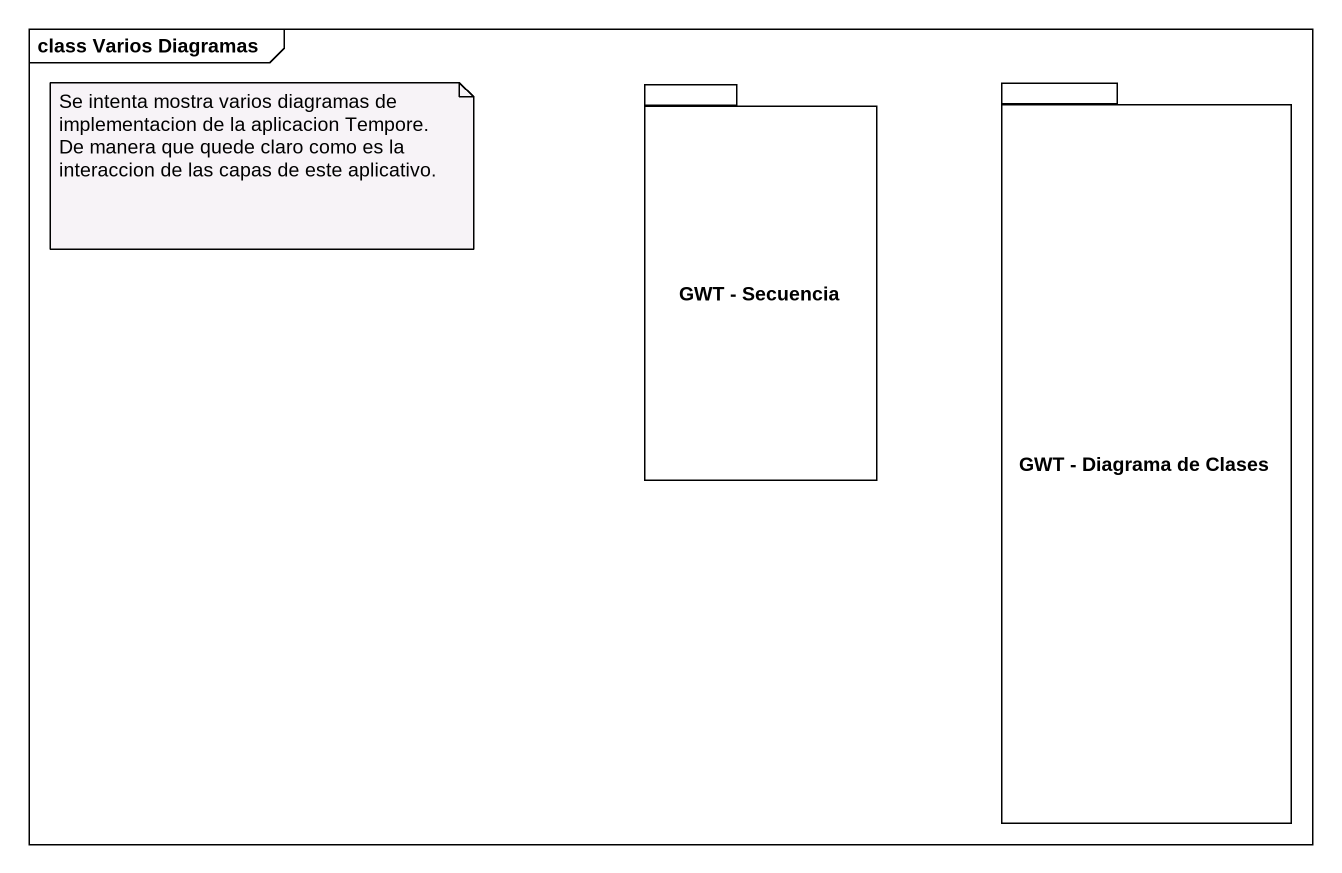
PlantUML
@startuml
mainframe class Varios Diagramas
package "GWT - Secuencia" as GWT_Secuencia {
}
package "GWT - Diagrama de Clases" as GWT_Diagrama_de_Clases {
}
note as N1
  Se intenta mostra varios diagramas de implementacion de la aplicacion Tempore. De manera que quede claro como es la interaccion de las capas de este aplicativo.
end note
@enduml
